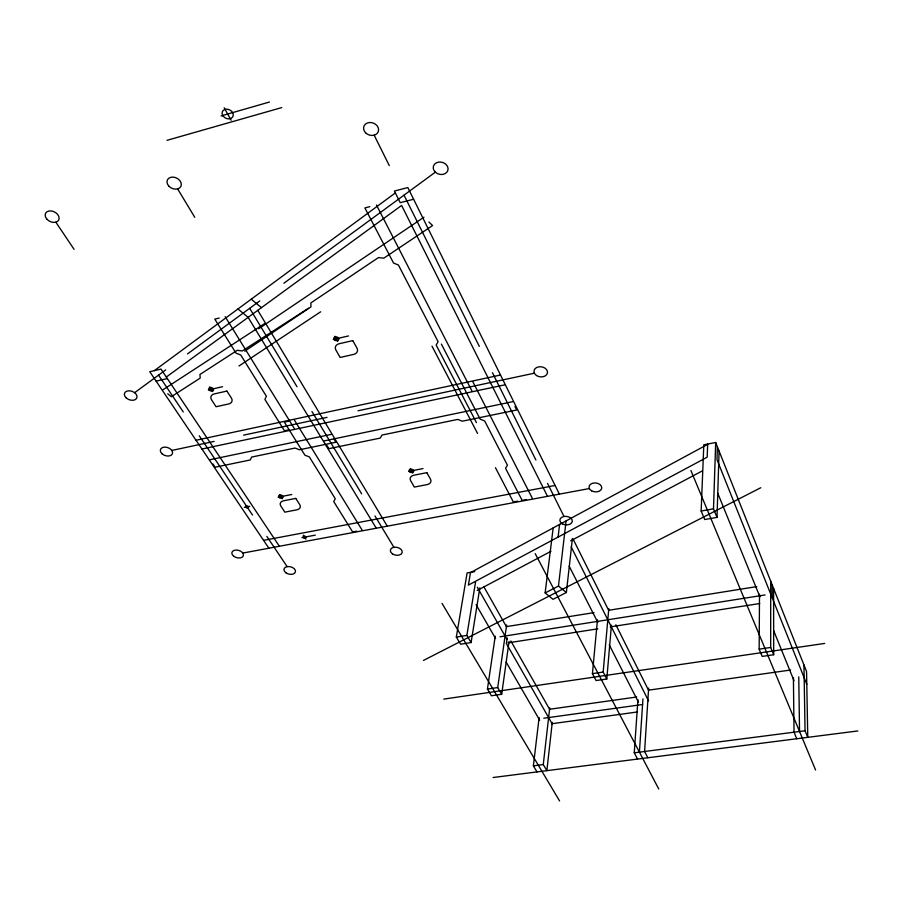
<?xml version="1.0" encoding="UTF-8"?>
<svg xmlns="http://www.w3.org/2000/svg" width="903" height="903" viewBox="0 0 903 903"><rect width="100%" height="100%" fill="white"/><g stroke="black" fill="none" stroke-linecap="round" stroke-linejoin="round"><path stroke-width="1.35" d="M759.513 594.23L759.152 649.155L762.2 656.402L773.69 654.731L770.688 647.451L770.71 581.182M803.941 664.924L805.058 730.764L807.767 737.333L806.56 671.539L715.695 442.504L703.809 444.773L701.146 511.019L704.712 519.53L717.016 517.374L719.081 451.026M717.388 446.771L716.982 459.638L806.797 684.35M717.016 517.374L713.494 508.84L715.695 442.504M648.636 688.075L644.584 751.488L647.857 757.752M639.414 752.154L642.947 698.911M637.563 759.073L634.256 752.82L637.924 699.656M597.47 619.853L592.424 673.649L596.07 680.557L606.793 679L611.421 625.147M606.793 679L603.181 672.069L608.791 608.532M553.178 527.905L545.13 592.932L553.008 599.31L566.362 592.515L572.423 538.436M552.275 722.321L546.868 770.654L543.267 764.559L549.735 707.896M545.13 592.932L558.472 586.07L566.091 520.918M537.003 771.907L533.368 765.846L539.114 717.535M558.088 537.071L559.612 524.429M495.228 636.243L487.428 689.079L491.435 695.773L501.684 694.283L509.078 641.401M501.684 694.283L497.722 687.567L506.639 624.921M507.17 637.992L506.391 643.557L552.117 723.698M474.775 571.61L467.111 572.931L456.32 637.1L460.586 644.223L471.095 642.564L479.832 587.898M471.095 642.564L466.874 635.419L475.542 582.108M154.3 370.659L395.345 192.937M134.637 392.681L165.712 369.891M187.553 353.874L259.782 300.913M283.869 283.249L435.336 172.18M166.321 377.036L401.609 205.444L547.5 496.345M258.619 328.816L423.959 217.205M244.713 351.199L310.959 306.896L310.869 302.911L378.504 257.547L383.786 258.179L432.582 225.547L428.891 221.991M238.956 366.008L320.633 311.806M162.935 389.803L264.692 323.556M308.499 308.216L242.23 350.974L237.297 350.308L199.947 374.463L200.195 378.097L171.31 396.722L167.721 393.764M477.224 590.46L550.977 551.293M570.696 540.818L702.376 470.881M423.462 660.443L760.777 487.733M221.077 115.934L269.421 102.039M167.01 140.326L281.736 107.592M369.835 206.652L364.891 207.916L393.516 262.999L398.426 265.053L438.09 341.661L436.16 345.07L476.445 422.615M413.608 199.247L400.232 202.678L394.397 191.052L407.829 187.553L559.386 494.133M219.215 318.059L214.779 319.131L236.022 353.152L240.729 355.014L266.396 396.259L264.895 399.408L284.468 430.754L288.723 429.851M333.275 339.46L348.502 335.95M156.117 381.134L167.337 378.56M208.333 389.904L222.533 386.71M196.019 440.258L500.499 375.027M288.621 421.17L284.343 422.085L304.921 455.191L309.345 456.907L335.273 498.749L333.726 501.537L352.621 531.935L356.708 531.178M171.841 450.428L214.169 441.409M243.596 435.144L327.033 417.367M358.006 410.775L534.395 373.187M201.933 449.028L505.308 384.746M210.072 459.706L331.243 434.377M324.211 440.89L512.667 401.7M278.135 497.181L291.759 494.494M408.562 471.434L422.999 468.589M244.363 507.418L249.702 506.369M263.574 540.355L555.108 485.487M301.907 537.635L315.294 535.14M517.712 501.154L513.333 501.966L495.465 467.731M526.517 499.528L522.115 500.352L505.522 468.217L507.463 465.271L484.663 420.956L480.17 419.161L441.386 344.099M242.828 553.065L589.343 488.546M701.146 511.019L713.494 508.84M594.027 612.618L506.391 626.626L483.985 586.973M756.793 586.611L608.633 610.293L573.191 539.294M456.32 637.1L466.874 635.419M500.036 636.784L765.101 594.953M508.028 642.868L597.775 628.838M610.214 626.896L759.728 603.531M487.428 689.079L497.722 687.567M592.424 673.649L603.181 672.069M759.152 649.155L770.688 647.451M443.768 699.103L824.676 643.433M790.531 670.026L648.501 690.163L615.869 624.786M636.739 697.003L549.577 709.261L510.861 640.995M543.787 718.246L642.586 704.509M551.451 723.788L637.45 711.959M533.368 765.846L543.267 764.559M634.256 752.82L805.058 730.764M493.117 777.517L857.85 730.945M558.472 586.07L566.362 592.515M237.952 308.973L248.144 317.359L376.258 528.221M251.237 299.175L261.452 307.652M268.88 548.223L149.751 371.709L161.005 369.09L279.388 546.259M212.961 464.018L215.128 467.235L250.21 459.977L251.632 457.065L295.021 448.057L299.469 449.773L335.927 442.222L333.918 438.869M55.851 222.194L74.08 249.352M158.556 375.14L183.275 411.949M199.281 435.788L252.513 515.06M266.837 536.393L287.154 566.644M209.654 386.924L212.679 391.597M279.501 494.551L282.21 498.716M303.284 535.152L305.869 539.125M225.152 316.648L294.412 428.665M294.344 419.963L362.171 530.174M326.897 445.337L328.906 448.667L380.231 438.09L381.958 435.065L457.776 419.41L462.268 421.193L516.73 409.985L514.981 406.44M177.631 188.908L194.755 217.284M249.679 308.318L297.008 386.755M311.964 411.531L361.64 493.851M374.971 515.952L393.889 547.297M257.784 310.327L387.285 526.167M442.019 603.373L559.589 800.961M506.143 662.068L539.678 720.176M476.107 604.694L495.578 638.523M334.889 336.255L337.733 341.255M410.21 468.691L412.682 473.037M477.337 587.255L506.978 639.369M224.192 107.796L231.145 120.234M535.208 553.641L658.75 788.974M432.006 346.176L477.552 433.429M376.449 204.97L471.964 391.01M472.845 381.755L532.409 498.445M569.195 566.204L597.809 622.404M609.254 644.877L638.5 702.297M571.136 546.823L648.557 700.897M374.158 135.19L389.295 165.588M404.013 195.15L479.324 346.391M492.428 372.713L535.897 460.011M547.534 483.398L564.003 516.46M796.773 738.733L794.03 732.198L793.41 677.634M690.908 470.531L815.578 770.011M717.693 493.027L759.931 596.883M773.566 630.407L794.008 680.67M798.76 676.889L799.539 731.486M773.611 588.485L773.69 654.731M772.167 584.839L772.178 597.718M707.659 444.366L707.173 457.211L468.386 585.121L470.463 572.637L707.659 444.366M352.78 340.623L339.144 343.738A6.795 4.978 15.8 0 0 335.927 350.082L340.149 357.464L353.683 354.405A6.795 4.989 15.5 0 0 356.967 348.084L352.78 340.623M226.913 391.078L214.192 393.934A6.581 4.549 18.6 0 0 211.562 399.826L216.065 406.734L228.707 403.946A6.569 4.56 18.4 0 0 231.394 398.065L226.913 391.078M295.755 498.4L283.553 500.793A6.163 4.086 15 0 0 280.822 505.985L284.84 512.148L296.963 509.8A6.163 4.097 14.8 0 0 299.74 504.63L295.755 498.4M426.848 472.675L413.913 475.204A6.31 4.357 11.6 0 0 410.639 480.644L414.319 487.078L427.153 484.584A6.31 4.357 11.4 0 0 430.483 479.166L426.848 472.675M285.935 572.807A5.903 3.77 14.2 0 0 295.416 571.994A5.903 3.77 14.2 0 0 287.809 566.553A5.903 3.77 14.2 0 0 285.935 572.807M46.685 218.921A7.382 5.26 27.1 0 0 58.661 220.129A7.382 5.26 27.1 0 0 51.087 210.941A7.382 5.26 27.1 0 0 46.685 218.921M392.512 553.923A6.028 3.973 11.6 0 0 402.151 552.557A6.028 3.973 11.6 0 0 394.171 547.241A6.028 3.973 11.6 0 0 392.512 553.923M168.635 185.894A7.484 5.655 25.5 0 0 180.893 186.379A7.484 5.655 25.5 0 0 172.924 177.101A7.484 5.655 25.5 0 0 168.635 185.894M562.49 523.898A6.253 4.267 6.8 0 0 572.288 521.403A6.253 4.267 6.8 0 0 563.472 516.572A6.253 4.267 6.8 0 0 562.49 523.898M365.591 132.786A7.675 6.31 20.1 0 0 378.278 131.646A7.675 6.31 20.1 0 0 369.372 122.537A7.675 6.31 20.1 0 0 365.591 132.786M233.64 556.192A5.96 3.793 15.6 0 0 243.313 555.842A5.96 3.793 15.6 0 0 235.999 550.04A5.96 3.793 15.6 0 0 233.64 556.192M591.634 490.848A6.4 4.47 5.8 0 0 601.737 488.207A6.4 4.47 5.8 0 0 592.786 483.184A6.4 4.47 5.8 0 0 591.634 490.848M162.021 453.791A6.355 4.222 18.8 0 0 172.383 453.837A6.355 4.222 18.8 0 0 164.944 447.087A6.355 4.222 18.8 0 0 162.021 453.791M536.506 375.524A6.795 5.057 8 0 0 547.432 373.007A6.795 5.057 8 0 0 538.29 366.934A6.795 5.057 8 0 0 536.506 375.524M303.611 537.759A1.513 0.982 14.2 0 0 306.038 537.533A1.513 0.982 14.2 0 0 304.097 536.122A1.513 0.982 14.2 0 0 303.611 537.759M245.988 507.475A1.535 1.005 16 0 0 248.494 507.362A1.535 1.005 16 0 0 246.609 505.838A1.535 1.005 16 0 0 245.988 507.475M279.377 497.621A2.325 1.546 15.3 0 0 283.091 497.26A2.325 1.546 15.3 0 0 280.099 495.036A2.325 1.546 15.3 0 0 279.377 497.621M409.951 471.987A2.382 1.648 11.9 0 0 413.766 471.389A2.382 1.648 11.9 0 0 410.628 469.221A2.382 1.648 11.9 0 0 409.951 471.987M334.505 339.867A2.562 1.885 16.2 0 0 338.738 339.584A2.562 1.885 16.2 0 0 335.702 336.819A2.562 1.885 16.2 0 0 334.505 339.867M209.406 390.175A2.483 1.727 18.9 0 0 213.48 390.164A2.483 1.727 18.9 0 0 210.625 387.443A2.483 1.727 18.9 0 0 209.406 390.175M126.206 397.941A6.592 4.447 20.8 0 0 136.85 397.93A6.592 4.447 20.8 0 0 129.061 390.773A6.592 4.447 20.8 0 0 126.206 397.941M435.438 172.27A7.529 6.163 15.3 0 0 447.854 170.441A7.529 6.163 15.3 0 0 438.666 162.088A7.529 6.163 15.3 0 0 435.438 172.27M223.052 115.979A5.824 4.605 26.5 0 0 232.737 116.905A5.824 4.605 26.5 0 0 227.24 109.173A5.824 4.605 26.5 0 0 223.052 115.979"/></g></svg>
